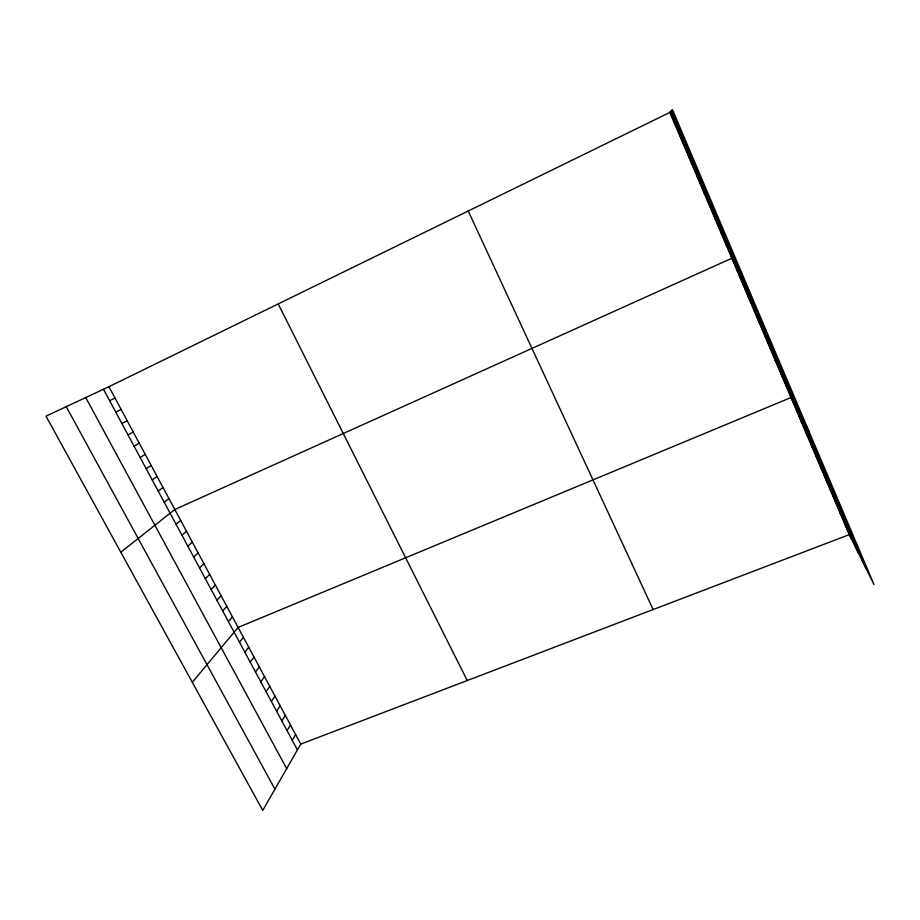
<?xml version="1.0" encoding="UTF-8"?>
<svg xmlns="http://www.w3.org/2000/svg" width="920" height="920" viewBox="0 0 920 920"><rect width="100%" height="100%" fill="white"/><g stroke="black" fill="none" stroke-linecap="round" stroke-linejoin="round"><path stroke-width="1.38" d="M849.298 534.635L300.748 744.119L262.74 810.416L46 416.139L108.928 386.71L669.875 112.401L672.428 109.584L874 584.568L849.298 534.635L669.875 112.401M292.249 740.289L295.619 734.574M287.051 730.63L290.478 724.994M281.842 720.935L285.327 715.392M276.609 711.217L280.151 705.744M271.354 701.454L274.953 696.072M266.098 691.668L269.744 686.366M260.808 681.835L264.523 676.625M255.507 671.98L259.279 666.85M250.183 662.089L254.012 657.041M244.846 652.165L248.733 647.208M239.499 642.206L243.432 637.33M192.303 682.272L238.119 627.428L791.039 397.532L808.944 431.261M228.413 621.586L232.472 616.894M222.674 610.938L226.803 606.337M216.924 600.231L221.111 595.734M211.151 589.501L215.395 585.085M205.355 578.726L209.668 574.413M199.536 567.904L203.918 563.695M193.695 557.048L198.133 552.931M187.841 546.158L192.349 542.133M181.953 535.221L186.53 531.3M176.053 524.239L180.688 520.421M120.796 552.207L174.834 509.507L731.848 258.244L742.463 274.608M164.185 502.171L168.946 498.548M158.205 491.061L163.047 487.554M152.214 479.918L157.124 476.514M146.199 468.74L151.179 465.428M140.162 457.516L145.21 454.319M134.113 446.246L139.219 443.152M128.029 434.941L133.204 431.952M121.923 423.591L127.178 420.704M115.793 412.194L121.118 409.411M109.641 400.752L115.034 398.084M704.03 192.797L704.639 193.476M709.642 205.999L710.309 206.827M715.231 219.144L715.956 220.11M720.797 232.231L721.579 233.346M726.328 245.272L727.179 246.525M737.345 271.17L738.311 272.722M742.808 284.05L743.843 285.74M748.259 296.872L749.351 298.69M753.687 309.637L754.837 311.604M759.092 322.345L760.288 324.449M764.462 335.006L765.727 337.249M769.821 347.61L771.144 349.991M775.157 360.168L776.537 362.675M66.251 406.663L274.919 789.176M780.482 372.68L781.908 375.314M85.744 397.555L286.683 768.648M785.772 385.135L787.255 387.906M108.928 386.71L300.748 744.119M103.465 389.275L297.424 749.915M795.995 409.204L797.594 412.229M800.94 420.819L802.585 423.97M805.862 432.4L807.553 435.666M810.761 443.934L812.498 447.315M815.637 455.423L817.431 458.93M820.502 466.865L822.353 470.488M825.355 478.273L827.241 482.011M830.173 489.624L832.117 493.488M834.981 500.94L836.97 504.907M278.219 303.933L467.245 680.535M839.776 512.21L841.811 516.304M844.548 523.445L846.63 527.643M468.222 211.013L653.131 609.546M671.6 110.503L866.007 568.41M670.806 111.377L858.36 552.943M670.094 112.159L851.437 538.936"/></g></svg>
